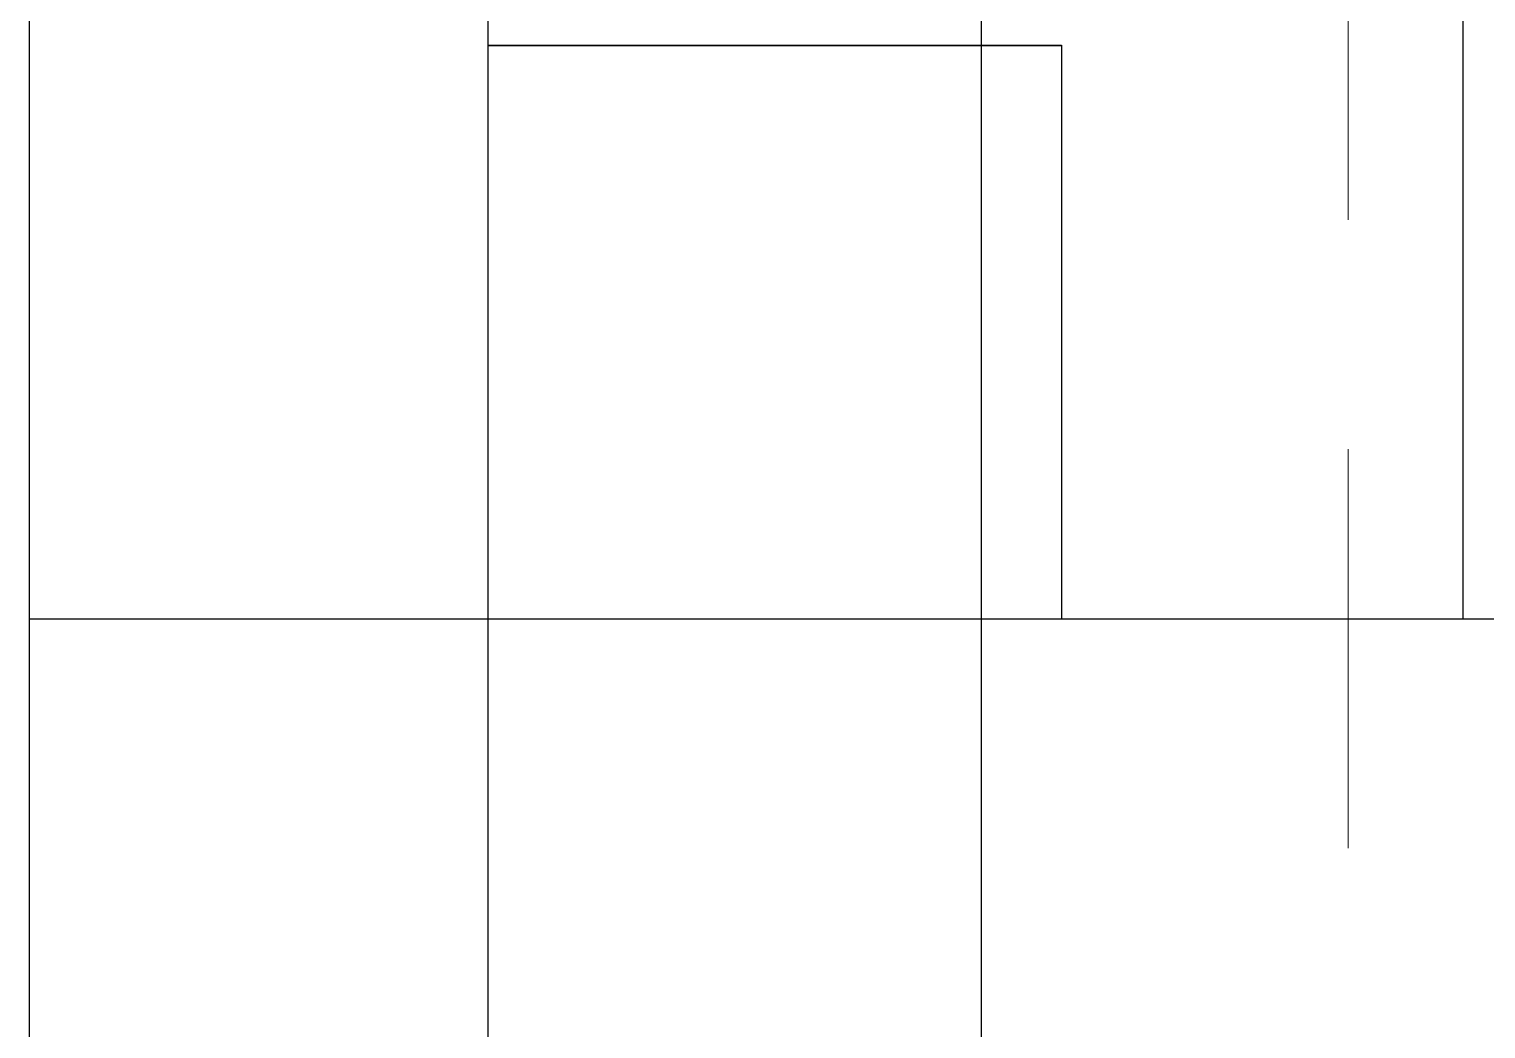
# Model space of a CAD drawing. Header units: inches. Extents: x -97.9 to -4.6, y 287.7 to 374.8.
# Drawn here: x -68.805 to -68.17, y 360.488 to 360.924 of the extents above; entities that cross this region are included whole.
import ezdxf

# ---------------------------------------------------------------- set-up
doc = ezdxf.new("R2010")
doc.units = ezdxf.units.IN
doc.header["$MEASUREMENT"] = 0
doc.linetypes.add('DASHED2', pattern=[0.375, 0.25, -0.125])
doc.linetypes.add('HIDDEN', pattern=[0.375, 0.25, -0.125])
doc.layers.add('A2 Hatch', color=8, linetype='Continuous', lineweight=9)

msp = doc.modelspace()

# ---------------------------------------------------------------- linework, layer by layer
at = {"color": 1}
for p, q in [((-68.38978, 372.88682), (-68.38978, 360.66711)), ((-68.80478, 370.0541), (-68.80478, 360.66711)), ((-68.60478, 369.8541), (-68.60478, 360.66711)), ((-68.80478, 361.16711), (-68.80478, 348.66711)), ((-68.17978, 361.16716), (-68.17978, 360.66716)), ((-68.17978, 361.16716), (-68.17978, 360.66716)), ((-68.17978, 361.16716), (-68.17978, 360.66716)), ((-68.17978, 361.16716), (-68.17978, 360.66716)), ((-68.17978, 361.16713), (-68.17978, 360.66713)), ((-68.17978, 361.16713), (-68.17978, 360.66713)), ((-68.17978, 361.16713), (-68.17978, 360.66713)), ((-68.17978, 361.16713), (-68.17978, 360.66713)), ((-68.17978, 361.16713), (-68.17978, 360.66713)), ((-68.17978, 361.16713), (-68.17978, 360.66713)), ((-68.17978, 361.16713), (-68.17978, 360.66713)), ((-68.17978, 361.16713), (-68.17978, 360.66713)), ((-68.17978, 361.16713), (-68.17978, 360.66713)), ((-68.17978, 361.16713), (-68.17978, 360.66713)), ((-68.17978, 361.16713), (-68.17978, 360.66713)), ((-68.17978, 361.16713), (-68.17978, 360.66713)), ((-68.17978, 361.16713), (-68.17978, 360.66713)), ((-68.17978, 361.16713), (-68.17978, 360.66713)), ((-68.17978, 361.16713), (-68.17978, 360.66713)), ((-68.17978, 361.16713), (-68.17978, 360.66713)), ((-68.17978, 361.16713), (-68.17978, 360.66713)), ((-68.17978, 361.16713), (-68.17978, 360.66713)), ((-68.17978, 361.16713), (-68.17978, 360.66713)), ((-68.17978, 361.16713), (-68.17978, 360.66713)), ((-68.17978, 361.16713), (-68.17978, 360.66713)), ((-68.17978, 361.16713), (-68.17978, 360.66713)), ((-68.17978, 361.16713), (-68.17978, 360.66713)), ((-68.17978, 361.16713), (-68.17978, 360.66713)), ((-68.17978, 361.16711), (-68.17978, 360.66711)), ((-68.17978, 361.16711), (-68.17978, 360.66711)), ((-68.17978, 361.16711), (-68.17978, 360.66711)), ((-68.17978, 361.16711), (-68.17978, 360.66711)), ((-68.17978, 361.16711), (-68.17978, 360.66711)), ((-68.17978, 361.16711), (-68.17978, 360.66711)), ((-68.17978, 361.16711), (-68.17978, 360.66711)), ((-68.17978, 361.16711), (-68.17978, 360.66711)), ((-68.17978, 361.16711), (-68.17978, 360.66711)), ((-68.17978, 361.16711), (-68.17978, 360.66711)), ((-68.17978, 361.16711), (-68.17978, 360.66711)), ((-68.17978, 361.16711), (-68.17978, 360.66711)), ((-68.17978, 361.16711), (-68.17978, 360.66711)), ((-68.17978, 361.16711), (-68.17978, 360.66711)), ((-68.17978, 361.16711), (-68.17978, 360.66711)), ((-68.17978, 361.16711), (-68.17978, 360.66711)), ((-68.17978, 361.16711), (-68.17978, 360.66711)), ((-68.17978, 361.16711), (-68.17978, 360.66711)), ((-68.17978, 361.16711), (-68.17978, 360.66711)), ((-68.17978, 361.16711), (-68.17978, 360.66711)), ((-68.17978, 361.16711), (-68.17978, 360.66711)), ((-68.17978, 361.16711), (-68.17978, 360.66711)), ((-68.17978, 361.16711), (-68.17978, 360.66711)), ((-68.17978, 361.16711), (-68.17978, 360.66711)), ((-68.17978, 361.16711), (-68.17978, 360.66711)), ((-68.17978, 361.16711), (-68.17978, 360.66711)), ((-68.17978, 361.16711), (-68.17978, 360.66711)), ((-68.17978, 361.16711), (-68.17978, 360.66711)), ((-68.60478, 360.91716), (-68.35478, 360.91716)), ((-68.60478, 360.91716), (-68.35478, 360.91716)), ((-68.60478, 360.91716), (-68.35478, 360.91716)), ((-68.60478, 360.91716), (-68.35478, 360.91716)), ((-68.60478, 360.91713), (-68.35478, 360.91713)), ((-68.60478, 360.91713), (-68.35478, 360.91713)), ((-68.60478, 360.91713), (-68.35478, 360.91713)), ((-68.60478, 360.91713), (-68.35478, 360.91713)), ((-68.60478, 360.91713), (-68.35478, 360.91713)), ((-68.60478, 360.91713), (-68.35478, 360.91713)), ((-68.60478, 360.91713), (-68.35478, 360.91713)), ((-68.60478, 360.91713), (-68.35478, 360.91713)), ((-68.60478, 360.91713), (-68.35478, 360.91713)), ((-68.60478, 360.91713), (-68.35478, 360.91713)), ((-68.60478, 360.91713), (-68.35478, 360.91713)), ((-68.60478, 360.91713), (-68.35478, 360.91713)), ((-68.60478, 360.91713), (-68.35478, 360.91713)), ((-68.60478, 360.91713), (-68.35478, 360.91713)), ((-68.60478, 360.91713), (-68.35478, 360.91713)), ((-68.60478, 360.91713), (-68.35478, 360.91713)), ((-68.60478, 360.91713), (-68.35478, 360.91713)), ((-68.60478, 360.91713), (-68.35478, 360.91713)), ((-68.60478, 360.91713), (-68.35478, 360.91713)), ((-68.60478, 360.91713), (-68.35478, 360.91713)), ((-68.60478, 360.91713), (-68.35478, 360.91713)), ((-68.60478, 360.91713), (-68.35478, 360.91713)), ((-68.60478, 360.91713), (-68.35478, 360.91713)), ((-68.60478, 360.91713), (-68.35478, 360.91713)), ((-68.60478, 360.91711), (-68.35478, 360.91711)), ((-68.60478, 360.91711), (-68.35478, 360.91711)), ((-68.60478, 360.91711), (-68.35478, 360.91711)), ((-68.60478, 360.91711), (-68.60478, 348.66711)), ((-68.60478, 360.91711), (-68.35478, 360.91711)), ((-68.60478, 360.91711), (-68.35478, 360.91711)), ((-68.60478, 360.91711), (-68.35478, 360.91711)), ((-68.60478, 360.91711), (-68.35478, 360.91711)), ((-68.60478, 360.91711), (-68.35478, 360.91711)), ((-68.60478, 360.91711), (-68.35478, 360.91711)), ((-68.60478, 360.91711), (-68.35478, 360.91711)), ((-68.60478, 360.91711), (-68.35478, 360.91711)), ((-68.60478, 360.91711), (-68.35478, 360.91711)), ((-68.60478, 360.91711), (-68.35478, 360.91711)), ((-68.60478, 360.91711), (-68.35478, 360.91711)), ((-68.60478, 360.91711), (-68.35478, 360.91711)), ((-68.60478, 360.91711), (-68.35478, 360.91711)), ((-68.60478, 360.91711), (-68.35478, 360.91711)), ((-68.60478, 360.91711), (-68.35478, 360.91711)), ((-68.60478, 360.91711), (-68.35478, 360.91711)), ((-68.60478, 360.91711), (-68.35478, 360.91711)), ((-68.60478, 360.91711), (-68.35478, 360.91711)), ((-68.60478, 360.91711), (-68.35478, 360.91711)), ((-68.60478, 360.91711), (-68.35478, 360.91711)), ((-68.60478, 360.91711), (-68.35478, 360.91711)), ((-68.60478, 360.91711), (-68.35478, 360.91711)), ((-68.60478, 360.91711), (-68.35478, 360.91711)), ((-68.60478, 360.91711), (-68.35478, 360.91711)), ((-68.60478, 360.91711), (-68.35478, 360.91711)), ((-68.35478, 360.91716), (-68.35478, 360.66716)), ((-68.35478, 360.91716), (-68.35478, 360.66716)), ((-68.35478, 360.91716), (-68.35478, 360.66716)), ((-68.35478, 360.91716), (-68.35478, 360.66716)), ((-68.35478, 360.91713), (-68.35478, 360.66713)), ((-68.35478, 360.91713), (-68.35478, 360.66713)), ((-68.35478, 360.91713), (-68.35478, 360.66713)), ((-68.35478, 360.91713), (-68.35478, 360.66713)), ((-68.35478, 360.91713), (-68.35478, 360.66713)), ((-68.35478, 360.91713), (-68.35478, 360.66713)), ((-68.35478, 360.91713), (-68.35478, 360.66713)), ((-68.35478, 360.91713), (-68.35478, 360.66713)), ((-68.35478, 360.91713), (-68.35478, 360.66713)), ((-68.35478, 360.91713), (-68.35478, 360.66713)), ((-68.35478, 360.91713), (-68.35478, 360.66713)), ((-68.35478, 360.91713), (-68.35478, 360.66713)), ((-68.35478, 360.91713), (-68.35478, 360.66713)), ((-68.35478, 360.91713), (-68.35478, 360.66713)), ((-68.35478, 360.91713), (-68.35478, 360.66713)), ((-68.35478, 360.91713), (-68.35478, 360.66713)), ((-68.35478, 360.91713), (-68.35478, 360.66713)), ((-68.35478, 360.91713), (-68.35478, 360.66713)), ((-68.35478, 360.91713), (-68.35478, 360.66713)), ((-68.35478, 360.91713), (-68.35478, 360.66713)), ((-68.35478, 360.91713), (-68.35478, 360.66713)), ((-68.35478, 360.91713), (-68.35478, 360.66713)), ((-68.35478, 360.91713), (-68.35478, 360.66713)), ((-68.35478, 360.91713), (-68.35478, 360.66713)), ((-68.35478, 360.91711), (-68.35478, 360.66711)), ((-68.35478, 360.91711), (-68.35478, 360.66711)), ((-68.35478, 360.91711), (-68.35478, 360.66711)), ((-68.35478, 360.91711), (-68.35478, 360.66711)), ((-68.35478, 360.91711), (-68.35478, 360.66711)), ((-68.35478, 360.91711), (-68.35478, 360.66711)), ((-68.35478, 360.91711), (-68.35478, 360.66711)), ((-68.35478, 360.91711), (-68.35478, 360.66711)), ((-68.35478, 360.91711), (-68.35478, 360.66711)), ((-68.35478, 360.91711), (-68.35478, 360.66711)), ((-68.35478, 360.91711), (-68.35478, 360.66711)), ((-68.35478, 360.91711), (-68.35478, 360.66711)), ((-68.35478, 360.91711), (-68.35478, 360.66711)), ((-68.35478, 360.91711), (-68.35478, 360.66711)), ((-68.35478, 360.91711), (-68.35478, 360.66711)), ((-68.35478, 360.91711), (-68.35478, 360.66711)), ((-68.35478, 360.91711), (-68.35478, 360.66711)), ((-68.35478, 360.91711), (-68.35478, 360.66711)), ((-68.35478, 360.91711), (-68.35478, 360.66711)), ((-68.35478, 360.91711), (-68.35478, 360.66711)), ((-68.35478, 360.91711), (-68.35478, 360.66711)), ((-68.35478, 360.91711), (-68.35478, 360.66711)), ((-68.35478, 360.91711), (-68.35478, 360.66711)), ((-68.35478, 360.91711), (-68.35478, 360.66711)), ((-68.35478, 360.91711), (-68.35478, 360.66711)), ((-68.35478, 360.91711), (-68.35478, 360.66711)), ((-68.35478, 360.91711), (-68.35478, 360.66711)), ((-68.35478, 360.91711), (-68.35478, 360.66711)), ((-68.80478, 360.66716), (-66.80478, 360.66716)), ((-68.80478, 360.66716), (-68.60478, 360.66716)), ((-68.80478, 360.66716), (-66.80478, 360.66716)), ((-68.80478, 360.66716), (-66.80478, 360.66716)), ((-68.80478, 360.66716), (-68.60478, 360.66716)), ((-68.80478, 360.66716), (-66.80478, 360.66716)), ((-68.80478, 360.66716), (-66.80478, 360.66716)), ((-68.80478, 360.66716), (-66.80478, 360.66716)), ((-68.80478, 360.66716), (-68.60478, 360.66716)), ((-68.80478, 360.66716), (-66.80478, 360.66716)), ((-68.80478, 360.66716), (-66.80478, 360.66716)), ((-68.80478, 360.66716), (-68.60478, 360.66716)), ((-68.80478, 360.66716), (-66.80478, 360.66716)), ((-68.80478, 360.66716), (-66.80478, 360.66716)), ((-68.80478, 360.66713), (-66.80478, 360.66713)), ((-68.80478, 360.66713), (-68.60478, 360.66713)), ((-68.80478, 360.66713), (-66.80478, 360.66713)), ((-68.80478, 360.66713), (-66.80478, 360.66713)), ((-68.80478, 360.66713), (-68.60478, 360.66713)), ((-68.80478, 360.66713), (-66.80478, 360.66713)), ((-68.80478, 360.66713), (-66.80478, 360.66713)), ((-68.80478, 360.66713), (-66.80478, 360.66713)), ((-68.80478, 360.66713), (-68.60478, 360.66713)), ((-68.80478, 360.66713), (-66.80478, 360.66713)), ((-68.80478, 360.66713), (-66.80478, 360.66713)), ((-68.80478, 360.66713), (-68.60478, 360.66713)), ((-68.80478, 360.66713), (-66.80478, 360.66713)), ((-68.80478, 360.66713), (-66.80478, 360.66713)), ((-68.80478, 360.66713), (-66.80478, 360.66713)), ((-68.80478, 360.66713), (-68.60478, 360.66713)), ((-68.80478, 360.66713), (-66.80478, 360.66713)), ((-68.80478, 360.66713), (-66.80478, 360.66713)), ((-68.80478, 360.66713), (-68.60478, 360.66713)), ((-68.80478, 360.66713), (-66.80478, 360.66713)), ((-68.80478, 360.66713), (-66.80478, 360.66713)), ((-68.80478, 360.66713), (-66.80478, 360.66713)), ((-68.80478, 360.66713), (-68.60478, 360.66713)), ((-68.80478, 360.66713), (-66.80478, 360.66713)), ((-68.80478, 360.66713), (-66.80478, 360.66713)), ((-68.80478, 360.66713), (-68.60478, 360.66713)), ((-68.80478, 360.66713), (-66.80478, 360.66713)), ((-68.80478, 360.66713), (-66.80478, 360.66713)), ((-68.80478, 360.66713), (-66.80478, 360.66713)), ((-68.80478, 360.66713), (-68.60478, 360.66713)), ((-68.80478, 360.66713), (-66.80478, 360.66713)), ((-68.80478, 360.66713), (-66.80478, 360.66713)), ((-68.80478, 360.66713), (-68.60478, 360.66713)), ((-68.80478, 360.66713), (-66.80478, 360.66713)), ((-68.80478, 360.66713), (-66.80478, 360.66713)), ((-68.80478, 360.66713), (-66.80478, 360.66713)), ((-68.80478, 360.66713), (-68.60478, 360.66713)), ((-68.80478, 360.66713), (-66.80478, 360.66713)), ((-68.80478, 360.66713), (-66.80478, 360.66713)), ((-68.80478, 360.66713), (-68.60478, 360.66713)), ((-68.80478, 360.66713), (-66.80478, 360.66713)), ((-68.80478, 360.66713), (-66.80478, 360.66713)), ((-68.80478, 360.66713), (-66.80478, 360.66713)), ((-68.80478, 360.66713), (-68.60478, 360.66713)), ((-68.80478, 360.66713), (-66.80478, 360.66713)), ((-68.80478, 360.66713), (-66.80478, 360.66713)), ((-68.80478, 360.66713), (-68.60478, 360.66713)), ((-68.80478, 360.66713), (-66.80478, 360.66713)), ((-68.80478, 360.66713), (-66.80478, 360.66713)), ((-68.80478, 360.66713), (-66.80478, 360.66713)), ((-68.80478, 360.66713), (-68.60478, 360.66713)), ((-68.80478, 360.66713), (-66.80478, 360.66713)), ((-68.80478, 360.66713), (-66.80478, 360.66713)), ((-68.80478, 360.66713), (-68.60478, 360.66713)), ((-68.80478, 360.66713), (-66.80478, 360.66713)), ((-68.80478, 360.66713), (-66.80478, 360.66713)), ((-68.80478, 360.66713), (-66.80478, 360.66713)), ((-68.80478, 360.66713), (-68.60478, 360.66713)), ((-68.80478, 360.66713), (-66.80478, 360.66713)), ((-68.80478, 360.66713), (-66.80478, 360.66713)), ((-68.80478, 360.66713), (-68.60478, 360.66713)), ((-68.80478, 360.66713), (-66.80478, 360.66713)), ((-68.80478, 360.66713), (-66.80478, 360.66713)), ((-68.80478, 360.66713), (-66.80478, 360.66713)), ((-68.80478, 360.66713), (-68.60478, 360.66713)), ((-68.80478, 360.66713), (-66.80478, 360.66713)), ((-68.80478, 360.66713), (-66.80478, 360.66713)), ((-68.80478, 360.66713), (-68.60478, 360.66713)), ((-68.80478, 360.66713), (-66.80478, 360.66713)), ((-68.80478, 360.66713), (-66.80478, 360.66713)), ((-68.80478, 360.66713), (-66.80478, 360.66713)), ((-68.80478, 360.66713), (-68.60478, 360.66713)), ((-68.80478, 360.66713), (-66.80478, 360.66713)), ((-68.80478, 360.66713), (-66.80478, 360.66713)), ((-68.80478, 360.66713), (-68.60478, 360.66713)), ((-68.80478, 360.66713), (-66.80478, 360.66713)), ((-68.80478, 360.66713), (-66.80478, 360.66713)), ((-68.80478, 360.66713), (-66.80478, 360.66713)), ((-68.80478, 360.66713), (-68.60478, 360.66713)), ((-68.80478, 360.66713), (-66.80478, 360.66713)), ((-68.80478, 360.66713), (-66.80478, 360.66713)), ((-68.80478, 360.66713), (-68.60478, 360.66713)), ((-68.80478, 360.66713), (-66.80478, 360.66713)), ((-68.80478, 360.66713), (-66.80478, 360.66713)), ((-68.80478, 360.66711), (-66.80478, 360.66711)), ((-68.80478, 360.66711), (-68.60478, 360.66711)), ((-68.80478, 360.66711), (-66.80478, 360.66711)), ((-68.80478, 360.66711), (-66.80478, 360.66711)), ((-68.80478, 360.66711), (-68.60478, 360.66711)), ((-68.80478, 360.66711), (-66.80478, 360.66711)), ((-68.80478, 360.66711), (-66.80478, 360.66711)), ((-68.80478, 360.66711), (-66.80478, 360.66711)), ((-68.80478, 360.66711), (-68.60478, 360.66711)), ((-68.80478, 360.66711), (-66.80478, 360.66711)), ((-68.80478, 360.66711), (-66.80478, 360.66711)), ((-68.80478, 360.66711), (-68.60478, 360.66711)), ((-68.80478, 360.66711), (-66.80478, 360.66711)), ((-68.80478, 360.66711), (-66.80478, 360.66711)), ((-68.80478, 360.66711), (-66.80478, 360.66711)), ((-68.80478, 360.66711), (-68.60478, 360.66711)), ((-68.80478, 360.66711), (-66.80478, 360.66711)), ((-68.80478, 360.66711), (-66.80478, 360.66711)), ((-68.80478, 360.66711), (-68.60478, 360.66711)), ((-68.80478, 360.66711), (-66.80478, 360.66711)), ((-68.80478, 360.66711), (-66.80478, 360.66711)), ((-68.80478, 360.66711), (-66.80478, 360.66711)), ((-68.80478, 360.66711), (-68.60478, 360.66711)), ((-68.80478, 360.66711), (-66.80478, 360.66711)), ((-68.80478, 360.66711), (-66.80478, 360.66711)), ((-68.80478, 360.66711), (-68.60478, 360.66711)), ((-68.80478, 360.66711), (-66.80478, 360.66711)), ((-68.80478, 360.66711), (-66.80478, 360.66711)), ((-68.80478, 360.66711), (-66.80478, 360.66711)), ((-68.80478, 360.66711), (-68.60478, 360.66711)), ((-68.80478, 360.66711), (-66.80478, 360.66711)), ((-68.80478, 360.66711), (-66.80478, 360.66711)), ((-68.80478, 360.66711), (-68.60478, 360.66711)), ((-68.80478, 360.66711), (-66.80478, 360.66711)), ((-68.80478, 360.66711), (-66.80478, 360.66711)), ((-68.80478, 360.66711), (-66.80478, 360.66711)), ((-68.80478, 360.66711), (-68.60478, 360.66711)), ((-68.80478, 360.66711), (-66.80478, 360.66711)), ((-68.80478, 360.66711), (-66.80478, 360.66711)), ((-68.80478, 360.66711), (-68.60478, 360.66711)), ((-68.80478, 360.66711), (-66.80478, 360.66711)), ((-68.80478, 360.66711), (-66.80478, 360.66711)), ((-68.80478, 360.66711), (-66.80478, 360.66711)), ((-68.80478, 360.66711), (-68.60478, 360.66711)), ((-68.80478, 360.66711), (-66.80478, 360.66711)), ((-68.80478, 360.66711), (-66.80478, 360.66711)), ((-68.80478, 360.66711), (-68.60478, 360.66711)), ((-68.80478, 360.66711), (-66.80478, 360.66711)), ((-68.80478, 360.66711), (-66.80478, 360.66711)), ((-68.80478, 360.66711), (-66.80478, 360.66711)), ((-68.80478, 360.66711), (-68.60478, 360.66711)), ((-68.80478, 360.66711), (-66.80478, 360.66711)), ((-68.80478, 360.66711), (-66.80478, 360.66711)), ((-68.80478, 360.66711), (-68.60478, 360.66711)), ((-68.80478, 360.66711), (-66.80478, 360.66711)), ((-68.80478, 360.66711), (-66.80478, 360.66711)), ((-68.80478, 360.66711), (-66.80478, 360.66711)), ((-68.80478, 360.66711), (-68.60478, 360.66711)), ((-68.80478, 360.66711), (-66.80478, 360.66711)), ((-68.80478, 360.66711), (-66.80478, 360.66711)), ((-68.80478, 360.66711), (-68.60478, 360.66711)), ((-68.80478, 360.66711), (-66.80478, 360.66711)), ((-68.80478, 360.66711), (-66.80478, 360.66711)), ((-68.80478, 360.66711), (-66.80478, 360.66711)), ((-68.80478, 360.66711), (-68.60478, 360.66711)), ((-68.80478, 360.66711), (-66.80478, 360.66711)), ((-68.80478, 360.66711), (-66.80478, 360.66711)), ((-68.80478, 360.66711), (-68.60478, 360.66711)), ((-68.80478, 360.66711), (-66.80478, 360.66711)), ((-68.80478, 360.66711), (-66.80478, 360.66711)), ((-68.80478, 360.66711), (-66.80478, 360.66711)), ((-68.80478, 360.66711), (-68.60478, 360.66711)), ((-68.80478, 360.66711), (-66.80478, 360.66711)), ((-68.80478, 360.66711), (-66.80478, 360.66711)), ((-68.80478, 360.66711), (-68.60478, 360.66711)), ((-68.80478, 360.66711), (-66.80478, 360.66711)), ((-68.80478, 360.66711), (-66.80478, 360.66711)), ((-68.80478, 360.66711), (-66.80478, 360.66711)), ((-68.80478, 360.66711), (-68.60478, 360.66711)), ((-68.80478, 360.66711), (-66.80478, 360.66711)), ((-68.80478, 360.66711), (-66.80478, 360.66711)), ((-68.80478, 360.66711), (-68.60478, 360.66711)), ((-68.80478, 360.66711), (-66.80478, 360.66711)), ((-68.80478, 360.66711), (-66.80478, 360.66711)), ((-68.80478, 360.66711), (-66.80478, 360.66711)), ((-68.80478, 360.66711), (-68.60478, 360.66711)), ((-68.80478, 360.66711), (-66.80478, 360.66711)), ((-68.80478, 360.66711), (-66.80478, 360.66711)), ((-68.80478, 360.66711), (-68.60478, 360.66711)), ((-68.80478, 360.66711), (-66.80478, 360.66711)), ((-68.80478, 360.66711), (-66.80478, 360.66711)), ((-68.80478, 360.66711), (-66.80478, 360.66711)), ((-68.80478, 360.66711), (-68.60478, 360.66711)), ((-68.80478, 360.66711), (-66.80478, 360.66711)), ((-68.80478, 360.66711), (-66.80478, 360.66711)), ((-68.80478, 360.66711), (-68.60478, 360.66711)), ((-68.80478, 360.66711), (-66.80478, 360.66711)), ((-68.80478, 360.66711), (-66.80478, 360.66711)), ((-68.38978, 360.66716), (-66.80478, 360.66716)), ((-68.38978, 360.66716), (-66.80478, 360.66716)), ((-68.38978, 360.66716), (-66.80478, 360.66716)), ((-68.38978, 360.66716), (-66.80478, 360.66716)), ((-68.38978, 360.66713), (-66.80478, 360.66713)), ((-68.38978, 360.66713), (-66.80478, 360.66713)), ((-68.38978, 360.66713), (-66.80478, 360.66713)), ((-68.38978, 360.66713), (-66.80478, 360.66713)), ((-68.38978, 360.66713), (-66.80478, 360.66713)), ((-68.38978, 360.66713), (-66.80478, 360.66713)), ((-68.38978, 360.66713), (-66.80478, 360.66713)), ((-68.38978, 360.66713), (-66.80478, 360.66713)), ((-68.38978, 360.66713), (-66.80478, 360.66713)), ((-68.38978, 360.66713), (-66.80478, 360.66713)), ((-68.38978, 360.66713), (-66.80478, 360.66713)), ((-68.38978, 360.66713), (-66.80478, 360.66713)), ((-68.38978, 360.66713), (-66.80478, 360.66713)), ((-68.38978, 360.66713), (-66.80478, 360.66713)), ((-68.38978, 360.66713), (-66.80478, 360.66713)), ((-68.38978, 360.66713), (-66.80478, 360.66713)), ((-68.38978, 360.66713), (-66.80478, 360.66713)), ((-68.38978, 360.66713), (-66.80478, 360.66713)), ((-68.38978, 360.66713), (-66.80478, 360.66713)), ((-68.38978, 360.66713), (-66.80478, 360.66713)), ((-68.38978, 360.66713), (-66.80478, 360.66713)), ((-68.38978, 360.66713), (-66.80478, 360.66713)), ((-68.38978, 360.66713), (-66.80478, 360.66713)), ((-68.38978, 360.66713), (-66.80478, 360.66713)), ((-68.38978, 360.66711), (-66.80478, 360.66711)), ((-68.38978, 360.66711), (-66.80478, 360.66711)), ((-68.38978, 360.66711), (-66.80478, 360.66711)), ((-68.38978, 360.66711), (-66.80478, 360.66711)), ((-68.38978, 360.66711), (-68.38978, 348.66711)), ((-68.38978, 360.66711), (-66.80478, 360.66711)), ((-68.38978, 360.66711), (-66.80478, 360.66711)), ((-68.38978, 360.66711), (-66.80478, 360.66711)), ((-68.38978, 360.66711), (-66.80478, 360.66711)), ((-68.38978, 360.66711), (-66.80478, 360.66711)), ((-68.38978, 360.66711), (-66.80478, 360.66711)), ((-68.38978, 360.66711), (-66.80478, 360.66711)), ((-68.38978, 360.66711), (-66.80478, 360.66711)), ((-68.38978, 360.66711), (-66.80478, 360.66711)), ((-68.38978, 360.66711), (-66.80478, 360.66711)), ((-68.38978, 360.66711), (-66.80478, 360.66711)), ((-68.38978, 360.66711), (-66.80478, 360.66711)), ((-68.38978, 360.66711), (-66.80478, 360.66711)), ((-68.38978, 360.66711), (-66.80478, 360.66711)), ((-68.38978, 360.66711), (-66.80478, 360.66711)), ((-68.38978, 360.66711), (-66.80478, 360.66711)), ((-68.38978, 360.66711), (-66.80478, 360.66711)), ((-68.38978, 360.66711), (-66.80478, 360.66711)), ((-68.38978, 360.66711), (-66.80478, 360.66711)), ((-68.38978, 360.66711), (-66.80478, 360.66711)), ((-68.38978, 360.66711), (-66.80478, 360.66711)), ((-68.38978, 360.66711), (-66.80478, 360.66711)), ((-68.38978, 360.66711), (-66.80478, 360.66711)), ((-68.38978, 360.66711), (-66.80478, 360.66711))]:
    msp.add_line(p, q, dxfattribs=at)
at = {"color": 1, "linetype": 'HIDDEN', "ltscale": 0.02}
for p, q in [((-68.17978, 361.16716), (-68.17978, 360.66716)), ((-68.17978, 361.16716), (-68.17978, 360.66716)), ((-68.17978, 361.16716), (-68.17978, 360.66716)), ((-68.17978, 361.16716), (-68.17978, 360.66716)), ((-68.17978, 361.16716), (-68.17978, 360.66716)), ((-68.17978, 361.16716), (-68.17978, 360.66716)), ((-68.17978, 361.16716), (-68.17978, 360.66716)), ((-68.17978, 361.16716), (-68.17978, 360.66716)), ((-68.17978, 361.16716), (-68.17978, 360.66716)), ((-68.17978, 361.16716), (-68.17978, 360.66716)), ((-68.17978, 361.16713), (-68.17978, 360.66713)), ((-68.17978, 361.16713), (-68.17978, 360.66713)), ((-68.17978, 361.16713), (-68.17978, 360.66713)), ((-68.17978, 361.16713), (-68.17978, 360.66713)), ((-68.17978, 361.16713), (-68.17978, 360.66713)), ((-68.17978, 361.16713), (-68.17978, 360.66713)), ((-68.17978, 361.16713), (-68.17978, 360.66713)), ((-68.17978, 361.16713), (-68.17978, 360.66713)), ((-68.17978, 361.16713), (-68.17978, 360.66713)), ((-68.17978, 361.16713), (-68.17978, 360.66713)), ((-68.17978, 361.16713), (-68.17978, 360.66713)), ((-68.17978, 361.16713), (-68.17978, 360.66713)), ((-68.17978, 361.16713), (-68.17978, 360.66713)), ((-68.17978, 361.16713), (-68.17978, 360.66713)), ((-68.17978, 361.16713), (-68.17978, 360.66713)), ((-68.17978, 361.16713), (-68.17978, 360.66713)), ((-68.17978, 361.16713), (-68.17978, 360.66713)), ((-68.17978, 361.16713), (-68.17978, 360.66713)), ((-68.17978, 361.16713), (-68.17978, 360.66713)), ((-68.17978, 361.16713), (-68.17978, 360.66713)), ((-68.17978, 361.16713), (-68.17978, 360.66713)), ((-68.17978, 361.16713), (-68.17978, 360.66713)), ((-68.17978, 361.16713), (-68.17978, 360.66713)), ((-68.17978, 361.16713), (-68.17978, 360.66713)), ((-68.17978, 361.16713), (-68.17978, 360.66713)), ((-68.17978, 361.16713), (-68.17978, 360.66713)), ((-68.17978, 361.16713), (-68.17978, 360.66713)), ((-68.17978, 361.16713), (-68.17978, 360.66713)), ((-68.17978, 361.16713), (-68.17978, 360.66713)), ((-68.17978, 361.16713), (-68.17978, 360.66713)), ((-68.17978, 361.16713), (-68.17978, 360.66713)), ((-68.17978, 361.16713), (-68.17978, 360.66713)), ((-68.17978, 361.16713), (-68.17978, 360.66713)), ((-68.17978, 361.16713), (-68.17978, 360.66713)), ((-68.17978, 361.16713), (-68.17978, 360.66713)), ((-68.17978, 361.16713), (-68.17978, 360.66713)), ((-68.17978, 361.16713), (-68.17978, 360.66713)), ((-68.17978, 361.16713), (-68.17978, 360.66713)), ((-68.17978, 361.16713), (-68.17978, 360.66713)), ((-68.17978, 361.16713), (-68.17978, 360.66713)), ((-68.17978, 361.16713), (-68.17978, 360.66713)), ((-68.17978, 361.16713), (-68.17978, 360.66713)), ((-68.17978, 361.16713), (-68.17978, 360.66713)), ((-68.17978, 361.16713), (-68.17978, 360.66713)), ((-68.17978, 361.16713), (-68.17978, 360.66713)), ((-68.17978, 361.16713), (-68.17978, 360.66713)), ((-68.17978, 361.16713), (-68.17978, 360.66713)), ((-68.17978, 361.16713), (-68.17978, 360.66713)), ((-68.17978, 361.16713), (-68.17978, 360.66713)), ((-68.17978, 361.16713), (-68.17978, 360.66713)), ((-68.17978, 361.16713), (-68.17978, 360.66713)), ((-68.17978, 361.16713), (-68.17978, 360.66713)), ((-68.17978, 361.16713), (-68.17978, 360.66713)), ((-68.17978, 361.16713), (-68.17978, 360.66713)), ((-68.17978, 361.16713), (-68.17978, 360.66713)), ((-68.17978, 361.16713), (-68.17978, 360.66713)), ((-68.17978, 361.16713), (-68.17978, 360.66713)), ((-68.17978, 361.16713), (-68.17978, 360.66713)), ((-68.17978, 361.16713), (-68.17978, 360.66713)), ((-68.17978, 361.16713), (-68.17978, 360.66713)), ((-68.17978, 361.16711), (-68.17978, 360.66711)), ((-68.17978, 361.16711), (-68.17978, 360.66711)), ((-68.17978, 361.16711), (-68.17978, 360.66711)), ((-68.17978, 361.16711), (-68.17978, 360.66711)), ((-68.17978, 361.16711), (-68.17978, 360.66711)), ((-68.17978, 361.16711), (-68.17978, 360.66711)), ((-68.17978, 361.16711), (-68.17978, 360.66711)), ((-68.17978, 361.16711), (-68.17978, 360.66711)), ((-68.17978, 361.16711), (-68.17978, 360.66711)), ((-68.17978, 361.16711), (-68.17978, 360.66711)), ((-68.17978, 361.16711), (-68.17978, 360.66711)), ((-68.17978, 361.16711), (-68.17978, 360.66711)), ((-68.17978, 361.16711), (-68.17978, 360.66711)), ((-68.17978, 361.16711), (-68.17978, 360.66711)), ((-68.17978, 361.16711), (-68.17978, 360.66711)), ((-68.17978, 361.16711), (-68.17978, 360.66711)), ((-68.17978, 361.16711), (-68.17978, 360.66711)), ((-68.17978, 361.16711), (-68.17978, 360.66711)), ((-68.17978, 361.16711), (-68.17978, 360.66711)), ((-68.17978, 361.16711), (-68.17978, 360.66711)), ((-68.17978, 361.16711), (-68.17978, 360.66711)), ((-68.17978, 361.16711), (-68.17978, 360.66711)), ((-68.17978, 361.16711), (-68.17978, 360.66711)), ((-68.17978, 361.16711), (-68.17978, 360.66711)), ((-68.17978, 361.16711), (-68.17978, 360.66711)), ((-68.17978, 361.16711), (-68.17978, 360.66711)), ((-68.17978, 361.16711), (-68.17978, 360.66711)), ((-68.17978, 361.16711), (-68.17978, 360.66711)), ((-68.17978, 361.16711), (-68.17978, 360.66711)), ((-68.17978, 361.16711), (-68.17978, 360.66711)), ((-68.17978, 361.16711), (-68.17978, 360.66711)), ((-68.17978, 361.16711), (-68.17978, 360.66711)), ((-68.17978, 361.16711), (-68.17978, 360.66711)), ((-68.17978, 361.16711), (-68.17978, 360.66711)), ((-68.17978, 361.16711), (-68.17978, 360.66711)), ((-68.17978, 361.16711), (-68.17978, 360.66711)), ((-68.17978, 361.16711), (-68.17978, 360.66711)), ((-68.17978, 361.16711), (-68.17978, 360.66711)), ((-68.17978, 361.16711), (-68.17978, 360.66711)), ((-68.17978, 361.16711), (-68.17978, 360.66711)), ((-68.17978, 361.16711), (-68.17978, 360.66711)), ((-68.17978, 361.16711), (-68.17978, 360.66711)), ((-68.17978, 361.16711), (-68.17978, 360.66711)), ((-68.17978, 361.16711), (-68.17978, 360.66711)), ((-68.17978, 361.16711), (-68.17978, 360.66711)), ((-68.17978, 361.16711), (-68.17978, 360.66711)), ((-68.17978, 361.16711), (-68.17978, 360.66711)), ((-68.17978, 361.16711), (-68.17978, 360.66711)), ((-68.17978, 361.16711), (-68.17978, 360.66711)), ((-68.17978, 361.16711), (-68.17978, 360.66711)), ((-68.17978, 361.16711), (-68.17978, 360.66711)), ((-68.17978, 361.16711), (-68.17978, 360.66711)), ((-68.17978, 361.16711), (-68.17978, 360.66711)), ((-68.17978, 361.16711), (-68.17978, 360.66711)), ((-68.17978, 361.16711), (-68.17978, 360.66711)), ((-68.17978, 361.16711), (-68.17978, 360.66711)), ((-68.17978, 361.16711), (-68.17978, 360.66711)), ((-68.17978, 361.16711), (-68.17978, 360.66711)), ((-68.17978, 361.16711), (-68.17978, 360.66711)), ((-68.17978, 361.16711), (-68.17978, 360.66711)), ((-68.17978, 361.16711), (-68.17978, 360.66711)), ((-68.17978, 361.16711), (-68.17978, 360.66711)), ((-68.17978, 361.16711), (-68.17978, 360.66711)), ((-68.17978, 361.16711), (-68.17978, 360.66711)), ((-68.17978, 361.16711), (-68.17978, 360.66711)), ((-68.17978, 361.16711), (-68.17978, 360.66711)), ((-68.17978, 361.16711), (-68.17978, 360.66711)), ((-68.17978, 361.16711), (-68.17978, 360.66711)), ((-68.17978, 361.16711), (-68.17978, 360.66711)), ((-68.17978, 361.16711), (-68.17978, 360.66711)), ((-68.60478, 360.91716), (-68.35478, 360.91716)), ((-68.60478, 360.91716), (-68.35478, 360.91716)), ((-68.60478, 360.91716), (-68.35478, 360.91716)), ((-68.60478, 360.91716), (-68.35478, 360.91716)), ((-68.60478, 360.91716), (-68.35478, 360.91716)), ((-68.60478, 360.91716), (-68.35478, 360.91716)), ((-68.60478, 360.91716), (-68.35478, 360.91716)), ((-68.60478, 360.91716), (-68.35478, 360.91716)), ((-68.60478, 360.91716), (-68.35478, 360.91716)), ((-68.60478, 360.91716), (-68.35478, 360.91716)), ((-68.60478, 360.91713), (-68.35478, 360.91713)), ((-68.60478, 360.91713), (-68.35478, 360.91713)), ((-68.60478, 360.91713), (-68.35478, 360.91713)), ((-68.60478, 360.91713), (-68.35478, 360.91713)), ((-68.60478, 360.91713), (-68.35478, 360.91713)), ((-68.60478, 360.91713), (-68.35478, 360.91713)), ((-68.60478, 360.91713), (-68.35478, 360.91713)), ((-68.60478, 360.91713), (-68.35478, 360.91713)), ((-68.60478, 360.91713), (-68.35478, 360.91713)), ((-68.60478, 360.91713), (-68.35478, 360.91713)), ((-68.60478, 360.91713), (-68.35478, 360.91713)), ((-68.60478, 360.91713), (-68.35478, 360.91713)), ((-68.60478, 360.91713), (-68.35478, 360.91713)), ((-68.60478, 360.91713), (-68.35478, 360.91713)), ((-68.60478, 360.91713), (-68.35478, 360.91713)), ((-68.60478, 360.91713), (-68.35478, 360.91713)), ((-68.60478, 360.91713), (-68.35478, 360.91713)), ((-68.60478, 360.91713), (-68.35478, 360.91713)), ((-68.60478, 360.91713), (-68.35478, 360.91713)), ((-68.60478, 360.91713), (-68.35478, 360.91713)), ((-68.60478, 360.91713), (-68.35478, 360.91713)), ((-68.60478, 360.91713), (-68.35478, 360.91713)), ((-68.60478, 360.91713), (-68.35478, 360.91713)), ((-68.60478, 360.91713), (-68.35478, 360.91713)), ((-68.60478, 360.91713), (-68.35478, 360.91713)), ((-68.60478, 360.91713), (-68.35478, 360.91713)), ((-68.60478, 360.91713), (-68.35478, 360.91713)), ((-68.60478, 360.91713), (-68.35478, 360.91713)), ((-68.60478, 360.91713), (-68.35478, 360.91713)), ((-68.60478, 360.91713), (-68.35478, 360.91713)), ((-68.60478, 360.91713), (-68.35478, 360.91713)), ((-68.60478, 360.91713), (-68.35478, 360.91713)), ((-68.60478, 360.91713), (-68.35478, 360.91713)), ((-68.60478, 360.91713), (-68.35478, 360.91713)), ((-68.60478, 360.91713), (-68.35478, 360.91713)), ((-68.60478, 360.91713), (-68.35478, 360.91713)), ((-68.60478, 360.91713), (-68.35478, 360.91713)), ((-68.60478, 360.91713), (-68.35478, 360.91713)), ((-68.60478, 360.91713), (-68.35478, 360.91713)), ((-68.60478, 360.91713), (-68.35478, 360.91713)), ((-68.60478, 360.91713), (-68.35478, 360.91713)), ((-68.60478, 360.91713), (-68.35478, 360.91713)), ((-68.60478, 360.91713), (-68.35478, 360.91713)), ((-68.60478, 360.91713), (-68.35478, 360.91713)), ((-68.60478, 360.91713), (-68.35478, 360.91713)), ((-68.60478, 360.91713), (-68.35478, 360.91713)), ((-68.60478, 360.91713), (-68.35478, 360.91713)), ((-68.60478, 360.91713), (-68.35478, 360.91713)), ((-68.60478, 360.91713), (-68.35478, 360.91713)), ((-68.60478, 360.91713), (-68.35478, 360.91713)), ((-68.60478, 360.91713), (-68.35478, 360.91713)), ((-68.60478, 360.91713), (-68.35478, 360.91713)), ((-68.60478, 360.91713), (-68.35478, 360.91713)), ((-68.60478, 360.91713), (-68.35478, 360.91713)), ((-68.60478, 360.91713), (-68.35478, 360.91713)), ((-68.60478, 360.91713), (-68.35478, 360.91713)), ((-68.60478, 360.91713), (-68.35478, 360.91713)), ((-68.60478, 360.91713), (-68.35478, 360.91713)), ((-68.60478, 360.91713), (-68.35478, 360.91713)), ((-68.60478, 360.91713), (-68.35478, 360.91713)), ((-68.60478, 360.91711), (-68.35478, 360.91711)), ((-68.60478, 360.91711), (-68.35478, 360.91711)), ((-68.60478, 360.91711), (-68.35478, 360.91711)), ((-68.60478, 360.91711), (-68.35478, 360.91711)), ((-68.60478, 360.91711), (-68.35478, 360.91711)), ((-68.60478, 360.91711), (-68.35478, 360.91711)), ((-68.60478, 360.91711), (-68.35478, 360.91711)), ((-68.60478, 360.91711), (-68.35478, 360.91711)), ((-68.60478, 360.91711), (-68.35478, 360.91711)), ((-68.60478, 360.91711), (-68.35478, 360.91711)), ((-68.60478, 360.91711), (-68.35478, 360.91711)), ((-68.60478, 360.91711), (-68.35478, 360.91711)), ((-68.60478, 360.91711), (-68.35478, 360.91711)), ((-68.60478, 360.91711), (-68.35478, 360.91711)), ((-68.60478, 360.91711), (-68.35478, 360.91711)), ((-68.60478, 360.91711), (-68.35478, 360.91711)), ((-68.60478, 360.91711), (-68.35478, 360.91711)), ((-68.60478, 360.91711), (-68.35478, 360.91711)), ((-68.60478, 360.91711), (-68.35478, 360.91711)), ((-68.60478, 360.91711), (-68.35478, 360.91711)), ((-68.60478, 360.91711), (-68.35478, 360.91711)), ((-68.60478, 360.91711), (-68.35478, 360.91711)), ((-68.60478, 360.91711), (-68.35478, 360.91711)), ((-68.60478, 360.91711), (-68.35478, 360.91711)), ((-68.60478, 360.91711), (-68.35478, 360.91711)), ((-68.60478, 360.91711), (-68.35478, 360.91711)), ((-68.60478, 360.91711), (-68.35478, 360.91711)), ((-68.60478, 360.91711), (-68.35478, 360.91711)), ((-68.60478, 360.91711), (-68.35478, 360.91711)), ((-68.60478, 360.91711), (-68.35478, 360.91711)), ((-68.60478, 360.91711), (-68.35478, 360.91711)), ((-68.60478, 360.91711), (-68.35478, 360.91711)), ((-68.60478, 360.91711), (-68.35478, 360.91711)), ((-68.60478, 360.91711), (-68.35478, 360.91711)), ((-68.60478, 360.91711), (-68.35478, 360.91711)), ((-68.60478, 360.91711), (-68.35478, 360.91711)), ((-68.60478, 360.91711), (-68.35478, 360.91711)), ((-68.60478, 360.91711), (-68.35478, 360.91711)), ((-68.60478, 360.91711), (-68.35478, 360.91711)), ((-68.60478, 360.91711), (-68.35478, 360.91711)), ((-68.60478, 360.91711), (-68.35478, 360.91711)), ((-68.60478, 360.91711), (-68.35478, 360.91711)), ((-68.60478, 360.91711), (-68.35478, 360.91711)), ((-68.60478, 360.91711), (-68.35478, 360.91711)), ((-68.60478, 360.91711), (-68.35478, 360.91711)), ((-68.60478, 360.91711), (-68.35478, 360.91711)), ((-68.60478, 360.91711), (-68.35478, 360.91711)), ((-68.60478, 360.91711), (-68.35478, 360.91711)), ((-68.60478, 360.91711), (-68.35478, 360.91711)), ((-68.60478, 360.91711), (-68.35478, 360.91711)), ((-68.60478, 360.91711), (-68.35478, 360.91711)), ((-68.60478, 360.91711), (-68.35478, 360.91711)), ((-68.60478, 360.91711), (-68.35478, 360.91711)), ((-68.60478, 360.91711), (-68.35478, 360.91711)), ((-68.60478, 360.91711), (-68.35478, 360.91711)), ((-68.60478, 360.91711), (-68.35478, 360.91711)), ((-68.60478, 360.91711), (-68.35478, 360.91711)), ((-68.60478, 360.91711), (-68.35478, 360.91711)), ((-68.60478, 360.91711), (-68.35478, 360.91711)), ((-68.60478, 360.91711), (-68.35478, 360.91711)), ((-68.60478, 360.91711), (-68.35478, 360.91711)), ((-68.60478, 360.91711), (-68.35478, 360.91711)), ((-68.60478, 360.91711), (-68.35478, 360.91711)), ((-68.60478, 360.91711), (-68.35478, 360.91711)), ((-68.60478, 360.91711), (-68.35478, 360.91711)), ((-68.60478, 360.91711), (-68.35478, 360.91711)), ((-68.60478, 360.91711), (-68.35478, 360.91711)), ((-68.60478, 360.91711), (-68.35478, 360.91711)), ((-68.60478, 360.91711), (-68.35478, 360.91711)), ((-68.60478, 360.91711), (-68.35478, 360.91711)), ((-68.35478, 360.91716), (-68.35478, 360.66716)), ((-68.35478, 360.91716), (-68.35478, 360.66716)), ((-68.35478, 360.91716), (-68.35478, 360.66716)), ((-68.35478, 360.91716), (-68.35478, 360.66716)), ((-68.35478, 360.91716), (-68.35478, 360.66716)), ((-68.35478, 360.91716), (-68.35478, 360.66716)), ((-68.35478, 360.91716), (-68.35478, 360.66716)), ((-68.35478, 360.91716), (-68.35478, 360.66716)), ((-68.35478, 360.91716), (-68.35478, 360.66716)), ((-68.35478, 360.91716), (-68.35478, 360.66716)), ((-68.35478, 360.91713), (-68.35478, 360.66713)), ((-68.35478, 360.91713), (-68.35478, 360.66713)), ((-68.35478, 360.91713), (-68.35478, 360.66713)), ((-68.35478, 360.91713), (-68.35478, 360.66713)), ((-68.35478, 360.91713), (-68.35478, 360.66713)), ((-68.35478, 360.91713), (-68.35478, 360.66713)), ((-68.35478, 360.91713), (-68.35478, 360.66713)), ((-68.35478, 360.91713), (-68.35478, 360.66713)), ((-68.35478, 360.91713), (-68.35478, 360.66713)), ((-68.35478, 360.91713), (-68.35478, 360.66713)), ((-68.35478, 360.91713), (-68.35478, 360.66713)), ((-68.35478, 360.91713), (-68.35478, 360.66713)), ((-68.35478, 360.91713), (-68.35478, 360.66713)), ((-68.35478, 360.91713), (-68.35478, 360.66713)), ((-68.35478, 360.91713), (-68.35478, 360.66713)), ((-68.35478, 360.91713), (-68.35478, 360.66713)), ((-68.35478, 360.91713), (-68.35478, 360.66713)), ((-68.35478, 360.91713), (-68.35478, 360.66713)), ((-68.35478, 360.91713), (-68.35478, 360.66713)), ((-68.35478, 360.91713), (-68.35478, 360.66713)), ((-68.35478, 360.91713), (-68.35478, 360.66713)), ((-68.35478, 360.91713), (-68.35478, 360.66713)), ((-68.35478, 360.91713), (-68.35478, 360.66713)), ((-68.35478, 360.91713), (-68.35478, 360.66713)), ((-68.35478, 360.91713), (-68.35478, 360.66713)), ((-68.35478, 360.91713), (-68.35478, 360.66713)), ((-68.35478, 360.91713), (-68.35478, 360.66713)), ((-68.35478, 360.91713), (-68.35478, 360.66713)), ((-68.35478, 360.91713), (-68.35478, 360.66713)), ((-68.35478, 360.91713), (-68.35478, 360.66713)), ((-68.35478, 360.91713), (-68.35478, 360.66713)), ((-68.35478, 360.91713), (-68.35478, 360.66713)), ((-68.35478, 360.91713), (-68.35478, 360.66713)), ((-68.35478, 360.91713), (-68.35478, 360.66713)), ((-68.35478, 360.91713), (-68.35478, 360.66713)), ((-68.35478, 360.91713), (-68.35478, 360.66713)), ((-68.35478, 360.91713), (-68.35478, 360.66713)), ((-68.35478, 360.91713), (-68.35478, 360.66713)), ((-68.35478, 360.91713), (-68.35478, 360.66713)), ((-68.35478, 360.91713), (-68.35478, 360.66713)), ((-68.35478, 360.91713), (-68.35478, 360.66713)), ((-68.35478, 360.91713), (-68.35478, 360.66713)), ((-68.35478, 360.91713), (-68.35478, 360.66713)), ((-68.35478, 360.91713), (-68.35478, 360.66713)), ((-68.35478, 360.91713), (-68.35478, 360.66713)), ((-68.35478, 360.91713), (-68.35478, 360.66713)), ((-68.35478, 360.91713), (-68.35478, 360.66713)), ((-68.35478, 360.91713), (-68.35478, 360.66713)), ((-68.35478, 360.91713), (-68.35478, 360.66713)), ((-68.35478, 360.91713), (-68.35478, 360.66713)), ((-68.35478, 360.91713), (-68.35478, 360.66713)), ((-68.35478, 360.91713), (-68.35478, 360.66713)), ((-68.35478, 360.91713), (-68.35478, 360.66713)), ((-68.35478, 360.91713), (-68.35478, 360.66713)), ((-68.35478, 360.91713), (-68.35478, 360.66713)), ((-68.35478, 360.91713), (-68.35478, 360.66713)), ((-68.35478, 360.91713), (-68.35478, 360.66713)), ((-68.35478, 360.91713), (-68.35478, 360.66713)), ((-68.35478, 360.91713), (-68.35478, 360.66713)), ((-68.35478, 360.91713), (-68.35478, 360.66713)), ((-68.35478, 360.91711), (-68.35478, 360.66711)), ((-68.35478, 360.91711), (-68.35478, 360.66711)), ((-68.35478, 360.91711), (-68.35478, 360.66711)), ((-68.35478, 360.91711), (-68.35478, 360.66711)), ((-68.35478, 360.91711), (-68.35478, 360.66711)), ((-68.35478, 360.91711), (-68.35478, 360.66711)), ((-68.35478, 360.91711), (-68.35478, 360.66711)), ((-68.35478, 360.91711), (-68.35478, 360.66711)), ((-68.35478, 360.91711), (-68.35478, 360.66711)), ((-68.35478, 360.91711), (-68.35478, 360.66711)), ((-68.35478, 360.91711), (-68.35478, 360.66711)), ((-68.35478, 360.91711), (-68.35478, 360.66711)), ((-68.35478, 360.91711), (-68.35478, 360.66711)), ((-68.35478, 360.91711), (-68.35478, 360.66711)), ((-68.35478, 360.91711), (-68.35478, 360.66711)), ((-68.35478, 360.91711), (-68.35478, 360.66711)), ((-68.35478, 360.91711), (-68.35478, 360.66711)), ((-68.35478, 360.91711), (-68.35478, 360.66711)), ((-68.35478, 360.91711), (-68.35478, 360.66711)), ((-68.35478, 360.91711), (-68.35478, 360.66711)), ((-68.35478, 360.91711), (-68.35478, 360.66711)), ((-68.35478, 360.91711), (-68.35478, 360.66711)), ((-68.35478, 360.91711), (-68.35478, 360.66711)), ((-68.35478, 360.91711), (-68.35478, 360.66711)), ((-68.35478, 360.91711), (-68.35478, 360.66711)), ((-68.35478, 360.91711), (-68.35478, 360.66711)), ((-68.35478, 360.91711), (-68.35478, 360.66711)), ((-68.35478, 360.91711), (-68.35478, 360.66711)), ((-68.35478, 360.91711), (-68.35478, 360.66711)), ((-68.35478, 360.91711), (-68.35478, 360.66711)), ((-68.35478, 360.91711), (-68.35478, 360.66711)), ((-68.35478, 360.91711), (-68.35478, 360.66711)), ((-68.35478, 360.91711), (-68.35478, 360.66711)), ((-68.35478, 360.91711), (-68.35478, 360.66711)), ((-68.35478, 360.91711), (-68.35478, 360.66711)), ((-68.35478, 360.91711), (-68.35478, 360.66711)), ((-68.35478, 360.91711), (-68.35478, 360.66711)), ((-68.35478, 360.91711), (-68.35478, 360.66711)), ((-68.35478, 360.91711), (-68.35478, 360.66711)), ((-68.35478, 360.91711), (-68.35478, 360.66711)), ((-68.35478, 360.91711), (-68.35478, 360.66711)), ((-68.35478, 360.91711), (-68.35478, 360.66711)), ((-68.35478, 360.91711), (-68.35478, 360.66711)), ((-68.35478, 360.91711), (-68.35478, 360.66711)), ((-68.35478, 360.91711), (-68.35478, 360.66711)), ((-68.35478, 360.91711), (-68.35478, 360.66711)), ((-68.35478, 360.91711), (-68.35478, 360.66711)), ((-68.35478, 360.91711), (-68.35478, 360.66711)), ((-68.35478, 360.91711), (-68.35478, 360.66711)), ((-68.35478, 360.91711), (-68.35478, 360.66711)), ((-68.35478, 360.91711), (-68.35478, 360.66711)), ((-68.35478, 360.91711), (-68.35478, 360.66711)), ((-68.35478, 360.91711), (-68.35478, 360.66711)), ((-68.35478, 360.91711), (-68.35478, 360.66711)), ((-68.35478, 360.91711), (-68.35478, 360.66711)), ((-68.35478, 360.91711), (-68.35478, 360.66711)), ((-68.35478, 360.91711), (-68.35478, 360.66711)), ((-68.35478, 360.91711), (-68.35478, 360.66711)), ((-68.35478, 360.91711), (-68.35478, 360.66711)), ((-68.35478, 360.91711), (-68.35478, 360.66711)), ((-68.35478, 360.91711), (-68.35478, 360.66711)), ((-68.35478, 360.91711), (-68.35478, 360.66711)), ((-68.35478, 360.91711), (-68.35478, 360.66711)), ((-68.35478, 360.91711), (-68.35478, 360.66711)), ((-68.35478, 360.91711), (-68.35478, 360.66711)), ((-68.35478, 360.91711), (-68.35478, 360.66711)), ((-68.35478, 360.91711), (-68.35478, 360.66711)), ((-68.35478, 360.91711), (-68.35478, 360.66711)), ((-68.35478, 360.91711), (-68.35478, 360.66711)), ((-68.35478, 360.91711), (-68.35478, 360.66711))]:
    msp.add_line(p, q, dxfattribs=at)
at = {"ltscale": 0.15}
for p, q in [((-68.80478, 360.66716), (-66.80478, 360.66716)), ((-68.80478, 360.66716), (-66.80478, 360.66716)), ((-68.80478, 360.66716), (-66.80478, 360.66716)), ((-68.80478, 360.66716), (-66.80478, 360.66716)), ((-68.80478, 360.66713), (-66.80478, 360.66713)), ((-68.80478, 360.66713), (-66.80478, 360.66713)), ((-68.80478, 360.66713), (-66.80478, 360.66713)), ((-68.80478, 360.66713), (-66.80478, 360.66713)), ((-68.80478, 360.66713), (-66.80478, 360.66713)), ((-68.80478, 360.66713), (-66.80478, 360.66713)), ((-68.80478, 360.66713), (-66.80478, 360.66713)), ((-68.80478, 360.66713), (-66.80478, 360.66713)), ((-68.80478, 360.66713), (-66.80478, 360.66713)), ((-68.80478, 360.66713), (-66.80478, 360.66713)), ((-68.80478, 360.66713), (-66.80478, 360.66713)), ((-68.80478, 360.66713), (-66.80478, 360.66713)), ((-68.80478, 360.66713), (-66.80478, 360.66713)), ((-68.80478, 360.66713), (-66.80478, 360.66713)), ((-68.80478, 360.66713), (-66.80478, 360.66713)), ((-68.80478, 360.66713), (-66.80478, 360.66713)), ((-68.80478, 360.66713), (-66.80478, 360.66713)), ((-68.80478, 360.66713), (-66.80478, 360.66713)), ((-68.80478, 360.66713), (-66.80478, 360.66713)), ((-68.80478, 360.66713), (-66.80478, 360.66713)), ((-68.80478, 360.66713), (-66.80478, 360.66713)), ((-68.80478, 360.66713), (-66.80478, 360.66713)), ((-68.80478, 360.66713), (-66.80478, 360.66713)), ((-68.80478, 360.66713), (-66.80478, 360.66713)), ((-68.80478, 360.66711), (-66.80478, 360.66711)), ((-68.80478, 360.66711), (-66.80478, 360.66711)), ((-68.80478, 360.66711), (-66.80478, 360.66711)), ((-68.80478, 360.66711), (-66.80478, 360.66711)), ((-68.80478, 360.66711), (-66.80478, 360.66711)), ((-68.80478, 360.66711), (-66.80478, 360.66711)), ((-68.80478, 360.66711), (-66.80478, 360.66711)), ((-68.80478, 360.66711), (-66.80478, 360.66711)), ((-68.80478, 360.66711), (-66.80478, 360.66711)), ((-68.80478, 360.66711), (-66.80478, 360.66711)), ((-68.80478, 360.66711), (-66.80478, 360.66711)), ((-68.80478, 360.66711), (-66.80478, 360.66711)), ((-68.80478, 360.66711), (-66.80478, 360.66711)), ((-68.80478, 360.66711), (-66.80478, 360.66711)), ((-68.80478, 360.66711), (-66.80478, 360.66711)), ((-68.80478, 360.66711), (-66.80478, 360.66711)), ((-68.80478, 360.66711), (-66.80478, 360.66711)), ((-68.80478, 360.66711), (-66.80478, 360.66711)), ((-68.80478, 360.66711), (-66.80478, 360.66711)), ((-68.80478, 360.66711), (-66.80478, 360.66711)), ((-68.80478, 360.66711), (-66.80478, 360.66711)), ((-68.80478, 360.66711), (-66.80478, 360.66711)), ((-68.80478, 360.66711), (-66.80478, 360.66711)), ((-68.80478, 360.66711), (-66.80478, 360.66711)), ((-68.80478, 360.66711), (-66.80478, 360.66711)), ((-68.80478, 360.66711), (-66.80478, 360.66711)), ((-68.80478, 360.66711), (-66.80478, 360.66711)), ((-68.80478, 360.66711), (-66.80478, 360.66711))]:
    msp.add_line(p, q, dxfattribs=at)
at = {"layer": 'A2 Hatch', "linetype": 'DASHED2', "ltscale": 0.15}
for p, q in [((-68.22978, 372.94108), (-68.22978, 360.66711)), ((-68.22978, 360.66711), (-68.22978, 348.66711))]:
    msp.add_line(p, q, dxfattribs=at)

doc.saveas('drawing.dxf')
